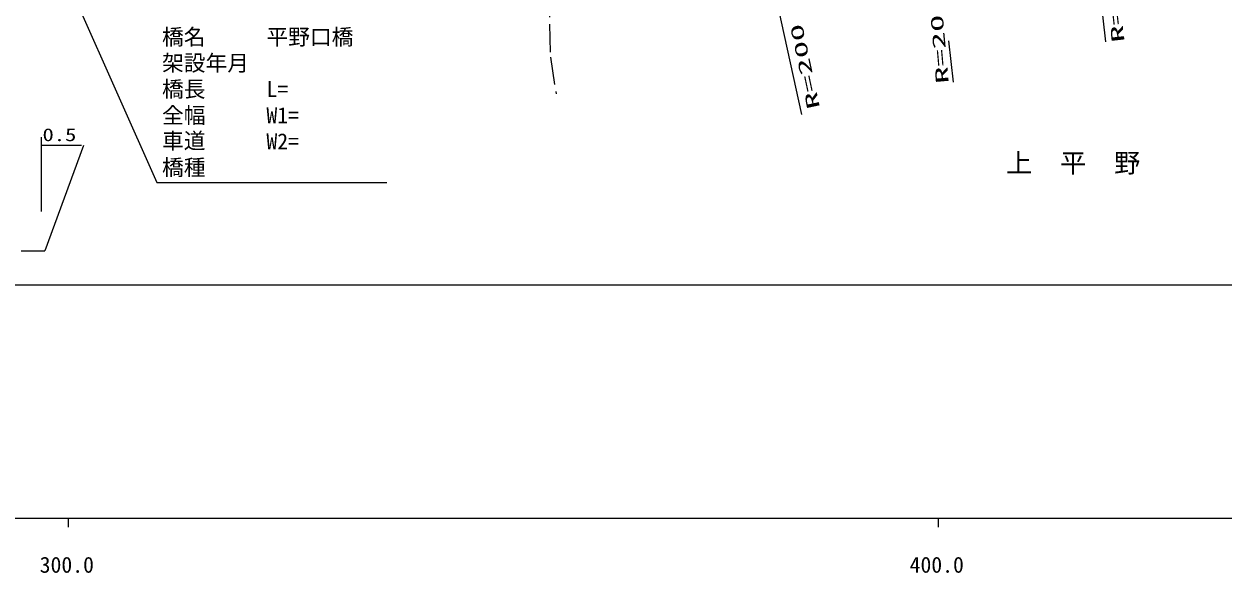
# Model space of a CAD drawing. Units: millimetres, scale not verified. Extents: x 61922 to 701922, y 6976 to 366976.
# Drawn here: x 384844 to 522785, y 185690 to 248797 of the extents above; entities that cross this region are included whole.
import ezdxf
from ezdxf.enums import TextEntityAlignment as Align

# ---------------------------------------------------------------- set-up
doc = ezdxf.new("R2010")
doc.units = ezdxf.units.MM
doc.header["$LTSCALE"] = 1000
doc.linetypes.add('USER2', pattern=[4, 3.2, -0.8])
doc.layers.add('M-STR-HTXT', color=7, linetype='Continuous')
for name, color, linetype, lineweight in [('M-TTL-BAND', 7, 'Continuous', 25), ('S-BGD', 1, 'Continuous', 13), ('S-BGD-CRST', 4, 'Continuous', 13), ('S-BGD-HTXT', 6, 'Continuous', 13)]:
    doc.layers.add(name, color=color, linetype=linetype, lineweight=lineweight)
doc.styles.add('ＭＳ ゴシック', font='')
doc.styles.get('ＭＳ ゴシック').set_extended_font_data('MS Gothic')

msp = doc.modelspace()

# ---------------------------------------------------------------- linework, layer by layer
at = {"layer": 'M-TTL-BAND'}
for p, q in [((61922, 191976), (600922, 191976)), ((389922, 191976), (389922, 190976)), ((489922, 191976), (489922, 190976))]:
    msp.add_line(p, q, dxfattribs=at)
at = {"layer": 'M-TTL-BAND', "lineweight": 13}
msp.add_lwpolyline([(386494, 261204), (400110, 230566), (426556, 230566)], dxfattribs=at)
at = {"layer": 'S-BGD', "linetype": 'USER2'}
for p, q in [((444903, 264760), (445347, 244997)), ((445347, 244997), (446013, 240760))]:
    msp.add_line(p, q, dxfattribs=at)
at = {"layer": 'S-BGD-CRST'}
for p, q in [((386841, 227246), (386841, 235777)), ((386841, 234856), (391440, 234856)), ((391667, 234820), (387253, 222738)), ((384516, 222738), (387253, 222738))]:
    msp.add_line(p, q, dxfattribs=at)
at = {"layer": 'S-BGD-HTXT'}
for p, q in [((504446, 288288), (509153, 246745)), ((464452, 282862), (474236, 238387)), ((491694, 242101), (491168, 246867)), ((583646, 218792), (98401, 218792))]:
    msp.add_line(p, q, dxfattribs=at)

# ---------------------------------------------------------------- texts
at = {"layer": 'M-STR-HTXT', "style": 'ＭＳ ゴシック'}
for s, p in [('橋名', (400711, 245846)), ('平野口橋', (412711, 245846)), ('架設年月', (400711, 242846)), ('橋長', (400711, 239846)), ('L=', (412711, 239846)), ('全幅', (400711, 236846)), ('W1=', (412711, 236846)), ('車道', (400711, 233906)), ('W2=', (412711, 233846)), ('橋種', (400711, 230846))]:
    msp.add_text(s, height=1833, dxfattribs=at).set_placement(p, align=Align.BOTTOM_LEFT)
at = {"layer": 'M-TTL-BAND', "style": 'ＭＳ ゴシック'}
for s, p in [('300.0', (389766, 185170)), ('400.0', (489766, 185170))]:
    msp.add_text(s, height=1833, dxfattribs=at).set_placement(p, align=Align.BOTTOM_CENTER)
at = {"layer": 'S-BGD', "insert": (497740, 231490), "char_height": 2199, "attachment_point": 7, "style": 'ＭＳ ゴシック'}
msp.add_mtext('\\T2.07;上平野', dxfattribs=at)
at = {"layer": 'S-BGD-CRST', "style": 'ＭＳ ゴシック', "width": 1.3}
msp.add_text('0.5', height=1466, dxfattribs=at).set_placement((386974, 234893), align=Align.BOTTOM_LEFT)
at = {"layer": 'S-BGD-HTXT', "style": 'ＭＳ ゴシック', "width": 2}
for s, rotation, p in [('R=120', 96.4, (511798, 246798)), ('R=200', 95, (491591, 242028)), ('R=200', 102, (476781, 239267))]:
    msp.add_text(s, height=1466, rotation=rotation, dxfattribs=at).set_placement(p, align=Align.BOTTOM_LEFT)

doc.saveas('drawing.dxf')
